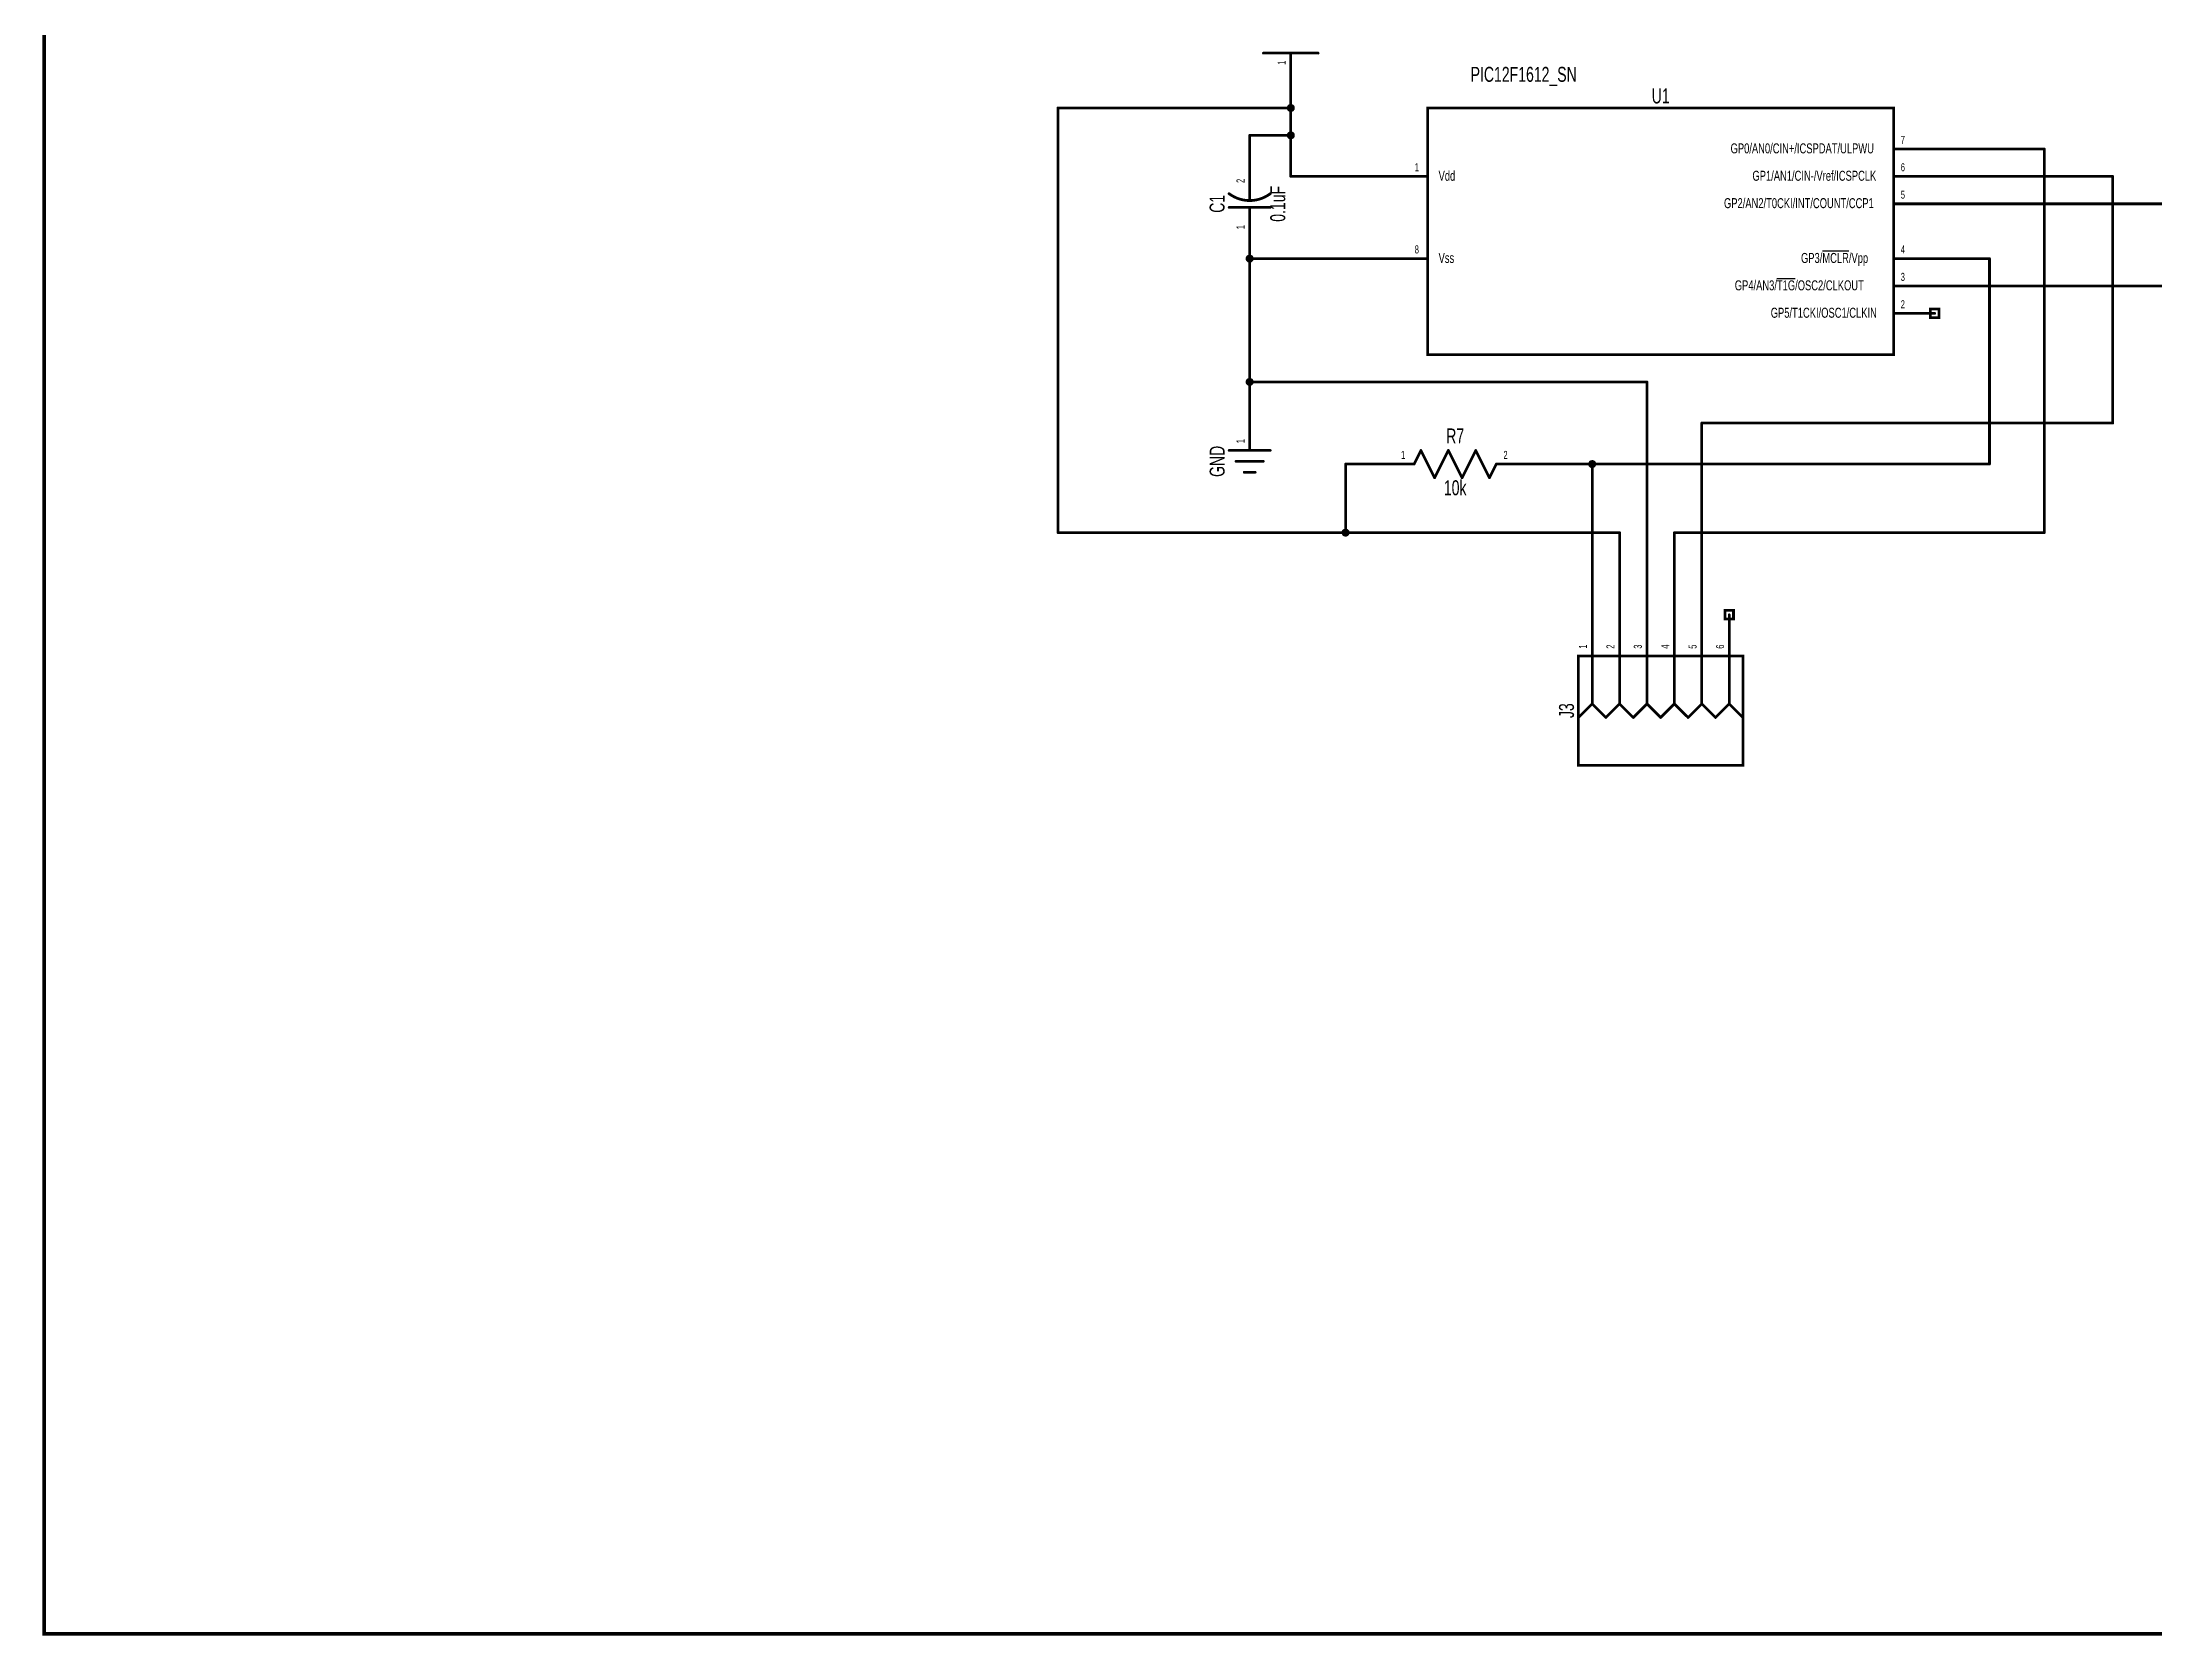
# Model space of a CAD drawing. Extents: x -3.1 to 11.8, y -2.2 to 7.1.
# Drawn here: x -3.06 to 4.65, y -2.18 to 3.64 of the extents above; entities that cross this region are included whole.
import ezdxf
from ezdxf.enums import TextEntityAlignment as Align

# ---------------------------------------------------------------- set-up
doc = ezdxf.new("R2010")
doc.units = 0
for name, color, linetype in [('Element', 253, 'CONTINUOUS'), ('Net', 50, 'CONTINUOUS'), ('Pin', 50, 'CONTINUOUS'), ('Titles', 253, 'CONTINUOUS')]:
    doc.layers.add(name, color=color, linetype=linetype)

msp = doc.modelspace()

# ---------------------------------------------------------------- linework, layer by layer
at = {"layer": 'Element', "linetype": 'CONTINUOUS'}
for points, const_width in [([(1.3975, 3.5991, 1), (1.4025, 3.5991, 1), (1.3975, 3.5991, 1)], 0.0049), ([(1.5975, 3.5991, 1), (1.6025, 3.5991, 1), (1.5975, 3.5991, 1)], 0.0049), ([(1.2723, 3.0862, 1), (1.2773, 3.0862, 1), (1.2723, 3.0862, 1)], 0.005), ([(1.3475, 3.0991, 1), (1.3525, 3.0991, 1), (1.3475, 3.0991, 1)], 0.0049), ([(1.4227, 3.0862, 1), (1.4277, 3.0862, 1), (1.4227, 3.0862, 1)], 0.005), ([(1.2725, 3.036, 1), (1.2775, 3.036, 1), (1.2725, 3.036, 1)], 0.0049), ([(1.3475, 3.061, 1), (1.3525, 3.061, 1), (1.3475, 3.061, 1)], 0.0049), ([(1.3475, 3.036, 1), (1.3525, 3.036, 1), (1.3475, 3.036, 1)], 0.0049), ([(1.4225, 3.036, 1), (1.4275, 3.036, 1), (1.4225, 3.036, 1)], 0.0049), ([(1.3475, 2.9991, 1), (1.3525, 2.9991, 1), (1.3475, 2.9991, 1)], 0.0049), ([(1.2725, 2.1491, 1), (1.2775, 2.1491, 1), (1.2725, 2.1491, 1)], 0.0049), ([(1.2975, 2.1091, 1), (1.3025, 2.1091, 1), (1.2975, 2.1091, 1)], 0.0049), ([(1.3975, 2.1091, 1), (1.4025, 2.1091, 1), (1.3975, 2.1091, 1)], 0.0049), ([(1.4225, 2.1491, 1), (1.4275, 2.1491, 1), (1.4225, 2.1491, 1)], 0.0049), ([(1.9475, 2.0991, 1), (1.9525, 2.0991, 1), (1.9475, 2.0991, 1)], 0.0049), ([(1.9725, 2.1491, 1), (1.9775, 2.1491, 1), (1.9725, 2.1491, 1)], 0.0049), ([(1.9725, 2.1491, 1), (1.9775, 2.1491, 1), (1.9725, 2.1491, 1)], 0.0049), ([(2.0725, 2.1491, 1), (2.0775, 2.1491, 1), (2.0725, 2.1491, 1)], 0.0049), ([(2.0725, 2.1491, 1), (2.0775, 2.1491, 1), (2.0725, 2.1491, 1)], 0.0049), ([(2.1725, 2.1491, 1), (2.1775, 2.1491, 1), (2.1725, 2.1491, 1)], 0.0049), ([(2.1725, 2.1491, 1), (2.1775, 2.1491, 1), (2.1725, 2.1491, 1)], 0.0049), ([(2.2475, 2.0991, 1), (2.2525, 2.0991, 1), (2.2475, 2.0991, 1)], 0.0049), ([(1.3275, 2.0691, 1), (1.3325, 2.0691, 1), (1.3275, 2.0691, 1)], 0.0049), ([(1.3675, 2.0691, 1), (1.3725, 2.0691, 1), (1.3675, 2.0691, 1)], 0.0049), ([(2.0225, 2.0491, 1), (2.0275, 2.0491, 1), (2.0225, 2.0491, 1)], 0.0049), ([(2.0225, 2.0491, 1), (2.0275, 2.0491, 1), (2.0225, 2.0491, 1)], 0.0049), ([(2.1225, 2.0491, 1), (2.1275, 2.0491, 1), (2.1225, 2.0491, 1)], 0.0049), ([(2.1225, 2.0491, 1), (2.1275, 2.0491, 1), (2.1225, 2.0491, 1)], 0.0049), ([(2.2225, 2.0491, 1), (2.2275, 2.0491, 1), (2.2225, 2.0491, 1)], 0.0049), ([(2.2225, 2.0491, 1), (2.2275, 2.0491, 1), (2.2225, 2.0491, 1)], 0.0049), ([(2.5975, 1.3991, 1), (2.6025, 1.3991, 1), (2.5975, 1.3991, 1)], 0.0049), ([(2.6975, 1.3991, 1), (2.7025, 1.3991, 1), (2.6975, 1.3991, 1)], 0.0049), ([(2.7975, 1.3991, 1), (2.8025, 1.3991, 1), (2.7975, 1.3991, 1)], 0.0049), ([(2.8975, 1.3991, 1), (2.9025, 1.3991, 1), (2.8975, 1.3991, 1)], 0.0049), ([(2.9975, 1.3991, 1), (3.0025, 1.3991, 1), (2.9975, 1.3991, 1)], 0.0049), ([(3.0975, 1.3991, 1), (3.1025, 1.3991, 1), (3.0975, 1.3991, 1)], 0.0049), ([(2.5475, 1.1741, 1), (2.5525, 1.1741, 1), (2.5475, 1.1741, 1)], 0.0049), ([(2.5975, 1.2241, 1), (2.6025, 1.2241, 1), (2.5975, 1.2241, 1)], 0.0049), ([(2.5975, 1.2241, 1), (2.6025, 1.2241, 1), (2.5975, 1.2241, 1)], 0.0049), ([(2.5975, 1.2241, 1), (2.6025, 1.2241, 1), (2.5975, 1.2241, 1)], 0.0049), ([(2.6475, 1.1741, 1), (2.6525, 1.1741, 1), (2.6475, 1.1741, 1)], 0.0049), ([(2.6475, 1.1741, 1), (2.6525, 1.1741, 1), (2.6475, 1.1741, 1)], 0.0049), ([(2.6975, 1.2241, 1), (2.7025, 1.2241, 1), (2.6975, 1.2241, 1)], 0.0049), ([(2.6975, 1.2241, 1), (2.7025, 1.2241, 1), (2.6975, 1.2241, 1)], 0.0049), ([(2.6975, 1.2241, 1), (2.7025, 1.2241, 1), (2.6975, 1.2241, 1)], 0.0049), ([(2.7475, 1.1741, 1), (2.7525, 1.1741, 1), (2.7475, 1.1741, 1)], 0.0049), ([(2.7475, 1.1741, 1), (2.7525, 1.1741, 1), (2.7475, 1.1741, 1)], 0.0049), ([(2.7975, 1.2241, 1), (2.8025, 1.2241, 1), (2.7975, 1.2241, 1)], 0.0049), ([(2.7975, 1.2241, 1), (2.8025, 1.2241, 1), (2.7975, 1.2241, 1)], 0.0049), ([(2.7975, 1.2241, 1), (2.8025, 1.2241, 1), (2.7975, 1.2241, 1)], 0.0049), ([(2.8475, 1.1741, 1), (2.8525, 1.1741, 1), (2.8475, 1.1741, 1)], 0.0049), ([(2.8475, 1.1741, 1), (2.8525, 1.1741, 1), (2.8475, 1.1741, 1)], 0.0049), ([(2.8975, 1.2241, 1), (2.9025, 1.2241, 1), (2.8975, 1.2241, 1)], 0.0049), ([(2.8975, 1.2241, 1), (2.9025, 1.2241, 1), (2.8975, 1.2241, 1)], 0.0049), ([(2.8975, 1.2241, 1), (2.9025, 1.2241, 1), (2.8975, 1.2241, 1)], 0.0049), ([(2.9475, 1.1741, 1), (2.9525, 1.1741, 1), (2.9475, 1.1741, 1)], 0.0049), ([(2.9475, 1.1741, 1), (2.9525, 1.1741, 1), (2.9475, 1.1741, 1)], 0.0049), ([(2.9975, 1.2241, 1), (3.0025, 1.2241, 1), (2.9975, 1.2241, 1)], 0.0049), ([(2.9975, 1.2241, 1), (3.0025, 1.2241, 1), (2.9975, 1.2241, 1)], 0.0049), ([(2.9975, 1.2241, 1), (3.0025, 1.2241, 1), (2.9975, 1.2241, 1)], 0.0049), ([(3.0475, 1.1741, 1), (3.0525, 1.1741, 1), (3.0475, 1.1741, 1)], 0.0049), ([(3.0475, 1.1741, 1), (3.0525, 1.1741, 1), (3.0475, 1.1741, 1)], 0.0049), ([(3.0975, 1.2241, 1), (3.1025, 1.2241, 1), (3.0975, 1.2241, 1)], 0.0049), ([(3.0975, 1.2241, 1), (3.1025, 1.2241, 1), (3.0975, 1.2241, 1)], 0.0049), ([(3.0975, 1.2241, 1), (3.1025, 1.2241, 1), (3.0975, 1.2241, 1)], 0.0049), ([(3.1475, 1.1741, 1), (3.1525, 1.1741, 1), (3.1475, 1.1741, 1)], 0.0049)]:
    msp.add_lwpolyline(points, format="xyb", dxfattribs=dict(at, const_width=const_width))
for points, const_width in [([(1.4, 3.5991), (1.6, 3.5991)], 0.0098), ([(2, 3.3991), (3.7, 3.3991), (3.7, 2.4991), (2, 2.4991), (2, 3.3991)], 0.0098), ([(1.2748, 3.0862), (1.2814, 3.0816), (1.2883, 3.0774), (1.2954, 3.0736), (1.3028, 3.0703), (1.3103, 3.0675), (1.3181, 3.0652), (1.3259, 3.0634), (1.3339, 3.0621), (1.3419, 3.0613), (1.35, 3.061), (1.3581, 3.0613), (1.3661, 3.0621), (1.3741, 3.0634), (1.3819, 3.0652), (1.3897, 3.0675), (1.3972, 3.0703), (1.4046, 3.0736), (1.4117, 3.0774), (1.4186, 3.0816), (1.4252, 3.0862)], 0.01), ([(1.35, 3.061), (1.35, 3.0991)], 0.0098), ([(1.425, 3.036), (1.275, 3.036)], 0.0098), ([(1.35, 2.9991), (1.35, 3.036)], 0.0098), ([(1.275, 2.1491), (1.425, 2.1491)], 0.0098), ([(1.3, 2.1091), (1.4, 2.1091)], 0.0098), ([(1.95, 2.0991), (1.975, 2.1491)], 0.0098), ([(1.975, 2.1491), (2.025, 2.0491)], 0.0098), ([(2.025, 2.0491), (2.075, 2.1491)], 0.0098), ([(2.075, 2.1491), (2.125, 2.0491)], 0.0098), ([(2.125, 2.0491), (2.175, 2.1491)], 0.0098), ([(2.175, 2.1491), (2.225, 2.0491)], 0.0098), ([(2.225, 2.0491), (2.25, 2.0991)], 0.0098), ([(1.33, 2.0691), (1.37, 2.0691)], 0.0098), ([(2.55, 1.3991), (3.15, 1.3991), (3.15, 0.9991), (2.55, 0.9991), (2.55, 1.3991)], 0.0098), ([(2.6, 1.2241), (2.6, 1.3991)], 0.0098), ([(2.7, 1.2241), (2.7, 1.3991)], 0.0098), ([(2.8, 1.2241), (2.8, 1.3991)], 0.0098), ([(2.9, 1.2241), (2.9, 1.3991)], 0.0098), ([(3, 1.2241), (3, 1.3991)], 0.0098), ([(3.1, 1.2241), (3.1, 1.3991)], 0.0098), ([(2.55, 1.1741), (2.6, 1.2241)], 0.0098), ([(2.65, 1.1741), (2.6, 1.2241)], 0.0098), ([(2.65, 1.1741), (2.7, 1.2241)], 0.0098), ([(2.75, 1.1741), (2.7, 1.2241)], 0.0098), ([(2.75, 1.1741), (2.8, 1.2241)], 0.0098), ([(2.85, 1.1741), (2.8, 1.2241)], 0.0098), ([(2.85, 1.1741), (2.9, 1.2241)], 0.0098), ([(2.95, 1.1741), (2.9, 1.2241)], 0.0098), ([(2.95, 1.1741), (3, 1.2241)], 0.0098), ([(3.05, 1.1741), (3, 1.2241)], 0.0098), ([(3.05, 1.1741), (3.1, 1.2241)], 0.0098), ([(3.15, 1.1741), (3.1, 1.2241)], 0.0098)]:
    msp.add_lwpolyline(points, dxfattribs=dict(at, const_width=const_width))
at = {"layer": 'Net', "linetype": 'CONTINUOUS', "const_width": 0.0098}
for points in [[(0.65, 1.8491), (0.65, 3.3991)], [(0.65, 3.3991), (1.5, 3.3991)], [(1.4902, 3.3991), (1.4906, 3.396), (1.492, 3.3933), (1.4942, 3.3911), (1.497, 3.3897), (1.5, 3.3892), (1.503, 3.3897), (1.5058, 3.3911), (1.508, 3.3933), (1.5094, 3.396), (1.5098, 3.3991), (1.5094, 3.4021), (1.508, 3.4048), (1.5058, 3.407), (1.503, 3.4084), (1.5, 3.4089), (1.497, 3.4084), (1.4942, 3.407), (1.492, 3.4048), (1.4906, 3.4021), (1.4902, 3.3991)], [(1.5, 3.4491), (1.5, 3.1491)], [(1.35, 3.2491), (1.35, 3.2991)], [(1.35, 3.2991), (1.5, 3.2991)], [(1.4902, 3.2991), (1.4906, 3.296), (1.492, 3.2933), (1.4942, 3.2911), (1.497, 3.2897), (1.5, 3.2892), (1.503, 3.2897), (1.5058, 3.2911), (1.508, 3.2933), (1.5094, 3.296), (1.5098, 3.2991), (1.5094, 3.3021), (1.508, 3.3048), (1.5058, 3.307), (1.503, 3.3084), (1.5, 3.3089), (1.497, 3.3084), (1.4942, 3.307), (1.492, 3.3048), (1.4906, 3.3021), (1.4902, 3.2991)], [(3.85, 3.2491), (4.25, 3.2491)], [(4.25, 3.2491), (4.25, 1.8491)], [(1.5, 3.1491), (1.85, 3.1491)], [(4.5, 3.1491), (3.85, 3.1491)], [(4.5, 2.2491), (4.5, 3.1491)], [(3.85, 3.0491), (5, 3.0491)], [(1.3402, 2.8491), (1.3406, 2.846), (1.342, 2.8433), (1.3442, 2.8411), (1.347, 2.8397), (1.35, 2.8392), (1.353, 2.8397), (1.3558, 2.8411), (1.358, 2.8433), (1.3594, 2.846), (1.3598, 2.8491), (1.3594, 2.8521), (1.358, 2.8548), (1.3558, 2.857), (1.353, 2.8584), (1.35, 2.8589), (1.347, 2.8584), (1.3442, 2.857), (1.342, 2.8548), (1.3406, 2.8521), (1.3402, 2.8491)], [(1.35, 2.2991), (1.35, 2.8491)], [(1.35, 2.8491), (1.85, 2.8491)], [(1.35, 2.8491), (1.35, 2.8491)], [(3.85, 2.8491), (4.05, 2.8491)], [(4.05, 2.8491), (4.05, 2.0991)], [(3.85, 2.7491), (5, 2.7491)], [(1.3402, 2.3991), (1.3406, 2.396), (1.342, 2.3933), (1.3442, 2.3911), (1.347, 2.3897), (1.35, 2.3892), (1.353, 2.3897), (1.3558, 2.3911), (1.358, 2.3933), (1.3594, 2.396), (1.3598, 2.3991), (1.3594, 2.4021), (1.358, 2.4048), (1.3558, 2.407), (1.353, 2.4084), (1.35, 2.4089), (1.347, 2.4084), (1.3442, 2.407), (1.342, 2.4048), (1.3406, 2.4021), (1.3402, 2.3991)], [(2.8, 2.3991), (1.35, 2.3991)], [(2.8, 1.5491), (2.8, 2.3991)], [(3, 1.5491), (3, 2.2491)], [(3, 2.2491), (4.5, 2.2491)], [(1.8, 2.0991), (1.7, 2.0991)], [(1.7, 2.0991), (1.7, 1.8491)], [(2.4, 2.0991), (2.6, 2.0991)], [(2.5902, 2.0991), (2.5906, 2.096), (2.592, 2.0933), (2.5942, 2.0911), (2.597, 2.0897), (2.6, 2.0892), (2.603, 2.0897), (2.6058, 2.0911), (2.608, 2.0933), (2.6094, 2.096), (2.6098, 2.0991), (2.6094, 2.1021), (2.608, 2.1048), (2.6058, 2.107), (2.603, 2.1084), (2.6, 2.1089), (2.597, 2.1084), (2.5942, 2.107), (2.592, 2.1048), (2.5906, 2.1021), (2.5902, 2.0991)], [(4.05, 2.0991), (2.6, 2.0991)], [(2.6, 2.0991), (2.6, 1.5491)], [(2.6, 2.0991), (2.6, 2.0991)], [(2.6, 2.0991), (2.6, 2.0991)], [(2.7, 1.8491), (0.65, 1.8491)], [(1.6902, 1.8491), (1.6906, 1.846), (1.692, 1.8433), (1.6942, 1.8411), (1.697, 1.8397), (1.7, 1.8392), (1.703, 1.8397), (1.7058, 1.8411), (1.708, 1.8433), (1.7094, 1.846), (1.7098, 1.8491), (1.7094, 1.8521), (1.708, 1.8548), (1.7058, 1.857), (1.703, 1.8584), (1.7, 1.8589), (1.697, 1.8584), (1.6942, 1.857), (1.692, 1.8548), (1.6906, 1.8521), (1.6902, 1.8491)], [(2.7, 1.5491), (2.7, 1.8491)], [(4.25, 1.8491), (2.9, 1.8491)], [(2.9, 1.8491), (2.9, 1.5491)]]:
    msp.add_lwpolyline(points, dxfattribs=at)
at = {"layer": 'Net', "linetype": 'CONTINUOUS', "const_width": 0.0049}
for points in [[(0.6475, 3.3991, 1), (0.6525, 3.3991, 1), (0.6475, 3.3991, 1)], [(0.6475, 3.3991, 1), (0.6525, 3.3991, 1), (0.6475, 3.3991, 1)], [(1.4877, 3.3991, 1), (1.4926, 3.3991, 1), (1.4877, 3.3991, 1)], [(1.4975, 3.4491, 1), (1.5025, 3.4491, 1), (1.4975, 3.4491, 1)], [(1.4975, 3.3991, 1), (1.5025, 3.3991, 1), (1.4975, 3.3991, 1)], [(1.3475, 3.2991, 1), (1.3525, 3.2991, 1), (1.3475, 3.2991, 1)], [(1.3475, 3.2991, 1), (1.3525, 3.2991, 1), (1.3475, 3.2991, 1)], [(1.3475, 3.2491, 1), (1.3525, 3.2491, 1), (1.3475, 3.2491, 1)], [(1.4877, 3.2991, 1), (1.4926, 3.2991, 1), (1.4877, 3.2991, 1)], [(1.4975, 3.2991, 1), (1.5025, 3.2991, 1), (1.4975, 3.2991, 1)], [(3.8475, 3.2491, 1), (3.8525, 3.2491, 1), (3.8475, 3.2491, 1)], [(4.2475, 3.2491, 1), (4.2525, 3.2491, 1), (4.2475, 3.2491, 1)], [(4.2475, 3.2491, 1), (4.2525, 3.2491, 1), (4.2475, 3.2491, 1)], [(1.4975, 3.1491, 1), (1.5025, 3.1491, 1), (1.4975, 3.1491, 1)], [(1.4975, 3.1491, 1), (1.5025, 3.1491, 1), (1.4975, 3.1491, 1)], [(1.8475, 3.1491, 1), (1.8525, 3.1491, 1), (1.8475, 3.1491, 1)], [(3.8475, 3.1491, 1), (3.8525, 3.1491, 1), (3.8475, 3.1491, 1)], [(4.4975, 3.1491, 1), (4.5025, 3.1491, 1), (4.4975, 3.1491, 1)], [(4.4975, 3.1491, 1), (4.5025, 3.1491, 1), (4.4975, 3.1491, 1)], [(3.8475, 3.0491, 1), (3.8525, 3.0491, 1), (3.8475, 3.0491, 1)], [(1.3377, 2.8491, 1), (1.3426, 2.8491, 1), (1.3377, 2.8491, 1)], [(1.3475, 2.8491, 1), (1.3525, 2.8491, 1), (1.3475, 2.8491, 1)], [(1.3475, 2.8491, 1), (1.3525, 2.8491, 1), (1.3475, 2.8491, 1)], [(1.3475, 2.8491, 1), (1.3525, 2.8491, 1), (1.3475, 2.8491, 1)], [(1.8475, 2.8491, 1), (1.8525, 2.8491, 1), (1.8475, 2.8491, 1)], [(3.8475, 2.8491, 1), (3.8525, 2.8491, 1), (3.8475, 2.8491, 1)], [(4.0475, 2.8491, 1), (4.0525, 2.8491, 1), (4.0475, 2.8491, 1)], [(4.0475, 2.8491, 1), (4.0525, 2.8491, 1), (4.0475, 2.8491, 1)], [(3.8475, 2.7491, 1), (3.8525, 2.7491, 1), (3.8475, 2.7491, 1)], [(1.3377, 2.3991, 1), (1.3426, 2.3991, 1), (1.3377, 2.3991, 1)], [(1.3475, 2.3991, 1), (1.3525, 2.3991, 1), (1.3475, 2.3991, 1)], [(2.7975, 2.3991, 1), (2.8025, 2.3991, 1), (2.7975, 2.3991, 1)], [(2.7975, 2.3991, 1), (2.8025, 2.3991, 1), (2.7975, 2.3991, 1)], [(1.3475, 2.2991, 1), (1.3525, 2.2991, 1), (1.3475, 2.2991, 1)], [(2.9975, 2.2491, 1), (3.0025, 2.2491, 1), (2.9975, 2.2491, 1)], [(2.9975, 2.2491, 1), (3.0025, 2.2491, 1), (2.9975, 2.2491, 1)], [(4.4975, 2.2491, 1), (4.5025, 2.2491, 1), (4.4975, 2.2491, 1)], [(4.4975, 2.2491, 1), (4.5025, 2.2491, 1), (4.4975, 2.2491, 1)], [(1.6975, 2.0991, 1), (1.7025, 2.0991, 1), (1.6975, 2.0991, 1)], [(1.6975, 2.0991, 1), (1.7025, 2.0991, 1), (1.6975, 2.0991, 1)], [(1.7975, 2.0991, 1), (1.8025, 2.0991, 1), (1.7975, 2.0991, 1)], [(2.3975, 2.0991, 1), (2.4025, 2.0991, 1), (2.3975, 2.0991, 1)], [(2.5877, 2.0991, 1), (2.5926, 2.0991, 1), (2.5877, 2.0991, 1)], [(2.5975, 2.0991, 1), (2.6025, 2.0991, 1), (2.5975, 2.0991, 1)], [(2.5975, 2.0991, 1), (2.6025, 2.0991, 1), (2.5975, 2.0991, 1)], [(2.5975, 2.0991, 1), (2.6025, 2.0991, 1), (2.5975, 2.0991, 1)], [(2.5975, 2.0991, 1), (2.6025, 2.0991, 1), (2.5975, 2.0991, 1)], [(2.5975, 2.0991, 1), (2.6025, 2.0991, 1), (2.5975, 2.0991, 1)], [(4.0475, 2.0991, 1), (4.0525, 2.0991, 1), (4.0475, 2.0991, 1)], [(4.0475, 2.0991, 1), (4.0525, 2.0991, 1), (4.0475, 2.0991, 1)], [(0.6475, 1.8491, 1), (0.6525, 1.8491, 1), (0.6475, 1.8491, 1)], [(0.6475, 1.8491, 1), (0.6525, 1.8491, 1), (0.6475, 1.8491, 1)], [(1.6877, 1.8491, 1), (1.6926, 1.8491, 1), (1.6877, 1.8491, 1)], [(1.6975, 1.8491, 1), (1.7025, 1.8491, 1), (1.6975, 1.8491, 1)], [(2.6975, 1.8491, 1), (2.7025, 1.8491, 1), (2.6975, 1.8491, 1)], [(2.6975, 1.8491, 1), (2.7025, 1.8491, 1), (2.6975, 1.8491, 1)], [(2.8975, 1.8491, 1), (2.9025, 1.8491, 1), (2.8975, 1.8491, 1)], [(2.8975, 1.8491, 1), (2.9025, 1.8491, 1), (2.8975, 1.8491, 1)], [(4.2475, 1.8491, 1), (4.2525, 1.8491, 1), (4.2475, 1.8491, 1)], [(4.2475, 1.8491, 1), (4.2525, 1.8491, 1), (4.2475, 1.8491, 1)], [(2.5975, 1.5491, 1), (2.6025, 1.5491, 1), (2.5975, 1.5491, 1)], [(2.6975, 1.5491, 1), (2.7025, 1.5491, 1), (2.6975, 1.5491, 1)], [(2.7975, 1.5491, 1), (2.8025, 1.5491, 1), (2.7975, 1.5491, 1)], [(2.8975, 1.5491, 1), (2.9025, 1.5491, 1), (2.8975, 1.5491, 1)], [(2.9975, 1.5491, 1), (3.0025, 1.5491, 1), (2.9975, 1.5491, 1)]]:
    msp.add_lwpolyline(points, format="xyb", dxfattribs=at)
at = {"layer": 'Pin', "linetype": 'CONTINUOUS', "const_width": 0.0049}
for points in [[(1.4975, 3.5991, 1), (1.5025, 3.5991, 1), (1.4975, 3.5991, 1)], [(1.4975, 3.4491, 1), (1.5025, 3.4491, 1), (1.4975, 3.4491, 1)], [(1.3475, 3.2491, 1), (1.3525, 3.2491, 1), (1.3475, 3.2491, 1)], [(3.6975, 3.2491, 1), (3.7025, 3.2491, 1), (3.6975, 3.2491, 1)], [(3.8475, 3.2491, 1), (3.8525, 3.2491, 1), (3.8475, 3.2491, 1)], [(1.3475, 3.0991, 1), (1.3525, 3.0991, 1), (1.3475, 3.0991, 1)], [(1.8475, 3.1491, 1), (1.8525, 3.1491, 1), (1.8475, 3.1491, 1)], [(1.9975, 3.1491, 1), (2.0025, 3.1491, 1), (1.9975, 3.1491, 1)], [(3.6975, 3.1491, 1), (3.7025, 3.1491, 1), (3.6975, 3.1491, 1)], [(3.8475, 3.1491, 1), (3.8525, 3.1491, 1), (3.8475, 3.1491, 1)], [(3.6975, 3.0491, 1), (3.7025, 3.0491, 1), (3.6975, 3.0491, 1)], [(3.8475, 3.0491, 1), (3.8525, 3.0491, 1), (3.8475, 3.0491, 1)], [(1.3475, 2.9991, 1), (1.3525, 2.9991, 1), (1.3475, 2.9991, 1)], [(1.3475, 2.8491, 1), (1.3525, 2.8491, 1), (1.3475, 2.8491, 1)], [(1.8475, 2.8491, 1), (1.8525, 2.8491, 1), (1.8475, 2.8491, 1)], [(1.9975, 2.8491, 1), (2.0025, 2.8491, 1), (1.9975, 2.8491, 1)], [(3.6975, 2.8491, 1), (3.7025, 2.8491, 1), (3.6975, 2.8491, 1)], [(3.8475, 2.8491, 1), (3.8525, 2.8491, 1), (3.8475, 2.8491, 1)], [(3.6975, 2.7491, 1), (3.7025, 2.7491, 1), (3.6975, 2.7491, 1)], [(3.8475, 2.7491, 1), (3.8525, 2.7491, 1), (3.8475, 2.7491, 1)], [(3.6975, 2.6491, 1), (3.7025, 2.6491, 1), (3.6975, 2.6491, 1)], [(3.8475, 2.6491, 1), (3.8525, 2.6491, 1), (3.8475, 2.6491, 1)], [(1.3475, 2.2991, 1), (1.3525, 2.2991, 1), (1.3475, 2.2991, 1)], [(1.3475, 2.1491, 1), (1.3525, 2.1491, 1), (1.3475, 2.1491, 1)], [(1.7975, 2.0991, 1), (1.8025, 2.0991, 1), (1.7975, 2.0991, 1)], [(1.9475, 2.0991, 1), (1.9525, 2.0991, 1), (1.9475, 2.0991, 1)], [(2.2475, 2.0991, 1), (2.2525, 2.0991, 1), (2.2475, 2.0991, 1)], [(2.3975, 2.0991, 1), (2.4025, 2.0991, 1), (2.3975, 2.0991, 1)], [(2.5975, 1.5491, 1), (2.6025, 1.5491, 1), (2.5975, 1.5491, 1)], [(2.6975, 1.5491, 1), (2.7025, 1.5491, 1), (2.6975, 1.5491, 1)], [(2.7975, 1.5491, 1), (2.8025, 1.5491, 1), (2.7975, 1.5491, 1)], [(2.8975, 1.5491, 1), (2.9025, 1.5491, 1), (2.8975, 1.5491, 1)], [(2.9975, 1.5491, 1), (3.0025, 1.5491, 1), (2.9975, 1.5491, 1)], [(3.0975, 1.5491, 1), (3.1025, 1.5491, 1), (3.0975, 1.5491, 1)], [(2.5975, 1.3991, 1), (2.6025, 1.3991, 1), (2.5975, 1.3991, 1)], [(2.6975, 1.3991, 1), (2.7025, 1.3991, 1), (2.6975, 1.3991, 1)], [(2.7975, 1.3991, 1), (2.8025, 1.3991, 1), (2.7975, 1.3991, 1)], [(2.8975, 1.3991, 1), (2.9025, 1.3991, 1), (2.8975, 1.3991, 1)], [(2.9975, 1.3991, 1), (3.0025, 1.3991, 1), (2.9975, 1.3991, 1)], [(3.0975, 1.3991, 1), (3.1025, 1.3991, 1), (3.0975, 1.3991, 1)]]:
    msp.add_lwpolyline(points, format="xyb", dxfattribs=at)
at = {"layer": 'Pin', "linetype": 'CONTINUOUS', "const_width": 0.0098}
for points in [[(1.5, 3.5991), (1.5, 3.4491)], [(1.35, 3.0991), (1.35, 3.2491)], [(3.7, 3.2491), (3.85, 3.2491)], [(2, 3.1491), (1.85, 3.1491)], [(3.7, 3.1491), (3.85, 3.1491)], [(3.7, 3.0491), (3.85, 3.0491)], [(1.35, 2.9991), (1.35, 2.8491)], [(2, 2.8491), (1.85, 2.8491)], [(3.7, 2.8491), (3.85, 2.8491)], [(3.7, 2.7491), (3.85, 2.7491)], [(3.7, 2.6491), (3.85, 2.6491)], [(3.8343, 2.6648), (3.8657, 2.6648), (3.8657, 2.6333), (3.8343, 2.6333), (3.8343, 2.6648)], [(1.35, 2.1491), (1.35, 2.2991)], [(1.95, 2.0991), (1.8, 2.0991)], [(2.25, 2.0991), (2.4, 2.0991)], [(2.6, 1.3991), (2.6, 1.5491)], [(2.7, 1.3991), (2.7, 1.5491)], [(2.8, 1.3991), (2.8, 1.5491)], [(2.9, 1.3991), (2.9, 1.5491)], [(3, 1.3991), (3, 1.5491)], [(3.0843, 1.5648), (3.1157, 1.5648), (3.1157, 1.5333), (3.0843, 1.5333), (3.0843, 1.5648)], [(3.1, 1.3991), (3.1, 1.5491)]]:
    msp.add_lwpolyline(points, dxfattribs=at)
at = {"layer": 'Titles', "linetype": 'CONTINUOUS', "const_width": 0.0131}
msp.add_lwpolyline([(11.75, -2.1709), (-3.05, -2.1709), (-3.05, 7.0691), (11.75, 7.0691), (11.75, -2.1709)], dxfattribs=at)

# ---------------------------------------------------------------- texts
at = {"layer": 'Element', "width": 0.7}
for s, p in [('PIC12F1612_SN', (2.35, 3.5491)), ('10k', (2.1, 2.04))]:
    msp.add_text(s, height=0.0547, dxfattribs=at).set_placement(p, align=Align.TOP_CENTER)
for s, p in [('U1', (2.85, 3.3991)), ('R7', (2.1, 2.1581))]:
    msp.add_text(s, height=0.0547, dxfattribs=at).set_placement(p, align=Align.BOTTOM_CENTER)
msp.add_text('0.1uF', height=0.0547, rotation=90, dxfattribs=at).set_placement((1.4252, 3.0491), align=Align.TOP_CENTER)
for s, p in [('C1', (1.2748, 3.0491)), ('GND', (1.275, 2.1091)), ('J3', (2.55, 1.1991))]:
    msp.add_text(s, height=0.0547, rotation=90, dxfattribs=at).set_placement(p, align=Align.BOTTOM_CENTER)
at = {"layer": 'Pin', "width": 0.7}
for s, p in [('1', (1.4519, 3.5564)), ('2', (1.3019, 3.1253)), ('1', (1.3019, 2.9564)), ('1', (1.3019, 2.1753)), ('1', (2.5519, 1.4253)), ('2', (2.6519, 1.4253)), ('3', (2.7519, 1.4253)), ('4', (2.8519, 1.4253)), ('5', (2.9519, 1.4253)), ('6', (3.0519, 1.4253))]:
    msp.add_text(s, height=0.0292, rotation=90, dxfattribs=at).set_placement(p, align=Align.TOP_LEFT)
for s, height, p in [('GP0/AN0/CIN+/ICSPDAT/ULPWU', 0.0365, (3.1051, 3.2698)), ('7', 0.0292, (3.7262, 3.2972)), ('1', 0.0292, (1.9524, 3.1972)), ('Vdd', 0.0365, (2.0394, 3.1698)), ('GP1/AN1/CIN-/Vref/ICSPCLK', 0.0365, (3.1849, 3.1698)), ('6', 0.0292, (3.7262, 3.1972)), ('5', 0.0292, (3.7262, 3.0972)), ('GP2/AN2/T0CKI/INT/COUNT/CCP1', 0.0365, (3.081, 3.0698)), ('8', 0.0292, (1.9524, 2.8972)), ('Vss', 0.0365, (2.0394, 2.8698)), ('GP3/%%oMCLR%%o/Vpp', 0.0365, (3.3621, 2.8698)), ('4', 0.0292, (3.7262, 2.8972)), ('GP4/AN3/%%oT1G%%o/OSC2/CLKOUT', 0.0365, (3.1204, 2.7698)), ('3', 0.0292, (3.7262, 2.7972)), ('GP5/T1CKI/OSC1/CLKIN', 0.0365, (3.2516, 2.6698)), ('2', 0.0292, (3.7262, 2.6972)), ('1', 0.0292, (1.9024, 2.1472)), ('2', 0.0292, (2.2762, 2.1472))]:
    msp.add_text(s, height=height, dxfattribs=at).set_placement(p, align=Align.TOP_LEFT)

doc.saveas('drawing.dxf')
